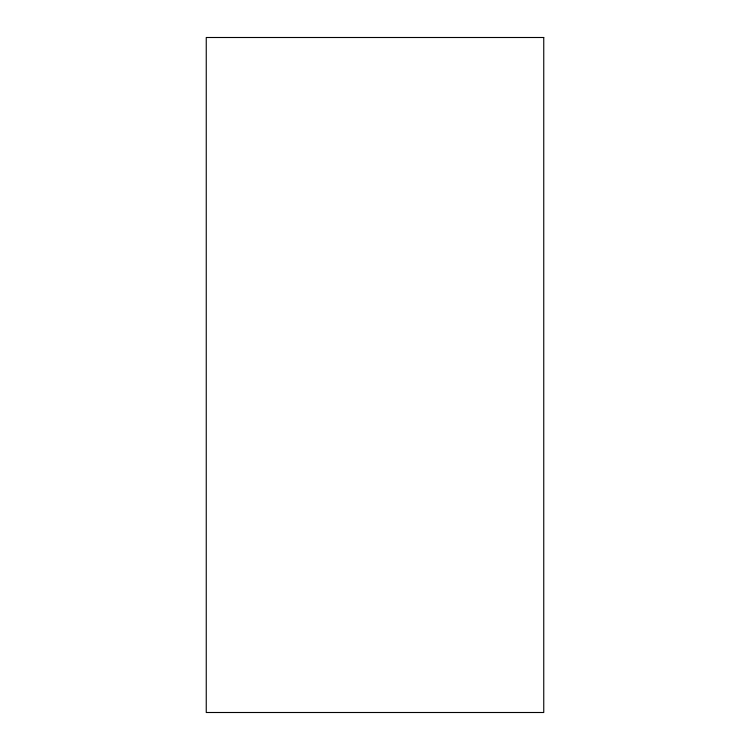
<?xml version="1.0" encoding="UTF-8"?>
<svg xmlns="http://www.w3.org/2000/svg" width="750" height="750" viewBox="0 0 750 750"><rect width="100%" height="100%" fill="white"/><g stroke="black" fill="none" stroke-linecap="round" stroke-linejoin="round"><path stroke-width="1.12" d="M543.75 37.5L206.25 37.5L206.25 712.5L543.75 712.5L543.75 37.5"/></g></svg>
